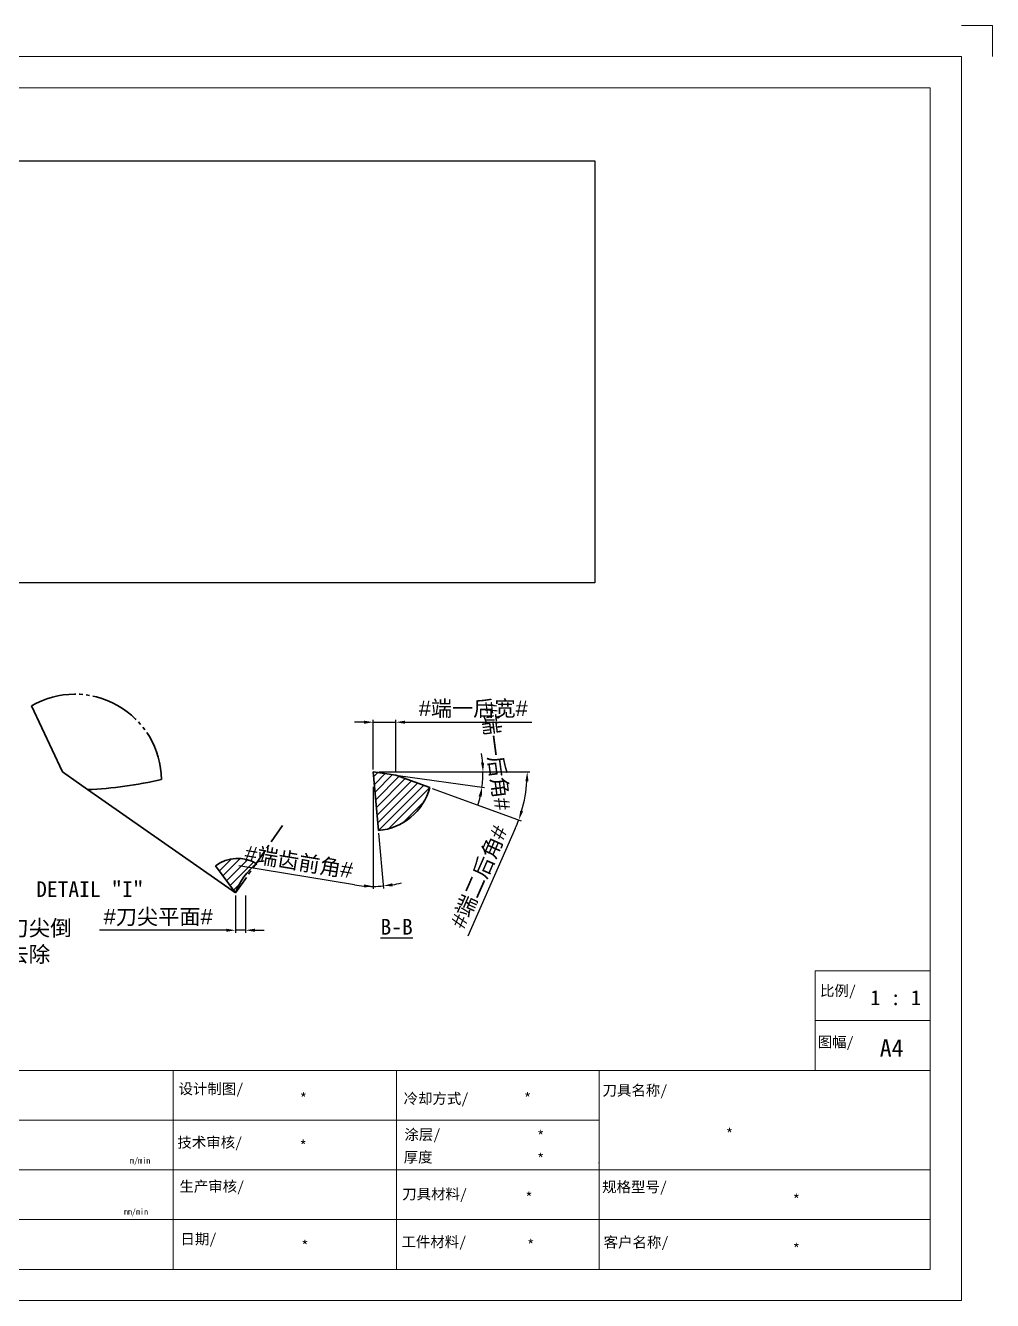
# Model space of a CAD drawing. Header units: inches. Extents: x 0 to 297, y 0 to 210.
# Drawn here: x 141.5 to 297, y 5 to 210 of the extents above; entities that cross this region are included whole.
import ezdxf
from ezdxf.enums import TextEntityAlignment as Align

# ---------------------------------------------------------------- set-up
doc = ezdxf.new("R2010")
doc.units = ezdxf.units.IN
doc.header["$MEASUREMENT"] = 0
doc.linetypes.add('CENTER', pattern=[50.8, 31.75, -6.35, 6.35, -6.35])
doc.linetypes.add('JIS_09_08', pattern=[10.75, 8, -0.55, 0.55, -0.55, 0.55, -0.55])
for name, color, linetype in [('保护层', 7, 'Continuous'), ('图框', 7, 'Continuous'), ('标注', 3, 'Continuous'), ('注释', 3, 'Continuous')]:
    doc.layers.add(name, color=color, linetype=linetype)
doc.layers.add('轮廓', color=4, linetype='Continuous', lineweight=35)
doc.styles.get("Standard").update_dxf_attribs({"font": 'arial.ttf'})
doc.styles.add('宋体1.0', font='')
doc.styles.add('样式 1', font='simsunb.ttf')
doc.styles.add('样式 2', font='', dxfattribs={"width": 0.8})
doc.styles.get('宋体1.0').set_extended_font_data('SimSun')
doc.styles.get('样式 2').set_extended_font_data('KaiTi_GB2312')
doc.dimstyles.new('ISO-25-A', dxfattribs={"dimtxt": 2.5, "dimasz": 1.5, "dimexe": 0.4, "dimexo": 0.4, "dimgap": 0.4, "dimtad": 1, "dimdec": 3, "dimtxsty": 'Standard', "dimcen": 2.5, "dimclrd": 256, "dimclre": 256, "dimclrt": 256, "dimadec": 0, "dimazin": 0, "dimtfac": 1, "dimtdec": 3, "dimtmove": 0, "dimatfit": 3, "dimfxl": 1, "dimarcsym": 0})
doc.dimstyles.new('ISO-25-L', dxfattribs={"dimtxt": 2.5, "dimasz": 1.5, "dimexe": 0.4, "dimexo": 0.4, "dimgap": 0.4, "dimtad": 1, "dimdec": 3, "dimtxsty": 'Standard', "dimcen": 2.5, "dimclrd": 256, "dimclre": 256, "dimclrt": 256, "dimadec": 0, "dimazin": 0, "dimtfac": 1, "dimtdec": 3, "dimtmove": 0, "dimatfit": 3, "dimfxl": 1, "dimarcsym": 0})

# ---------------------------------------------------------------- blocks, each defined once
blk = doc.blocks.new('TYFrame_XT')
at = {"layer": '图框', "lineweight": 9}
for p, q in [((292, 210), (297, 210)), ((292, 210), (297, 210)), ((292, 210), (297, 210)), ((292, 210), (297, 210)), ((292, 210), (297, 210)), ((292, 210), (297, 210)), ((292, 210), (297, 210)), ((292, 210), (297, 210)), ((297, 205), (297, 210)), ((297, 205), (297, 210)), ((297, 205), (297, 210)), ((297, 205), (297, 210)), ((297, 205), (297, 210)), ((297, 205), (297, 210)), ((297, 205), (297, 210)), ((297, 205), (297, 210)), ((5, 205), (292, 205)), ((292, 205), (292, 5)), ((10, 200), (287, 200)), ((282, 200), (287, 200)), ((287, 200), (287, 10)), ((287, 195), (287, 200)), ((287, 58), (287, 118)), ((287, 114), (287, 106)), ((287, 98), (287, 90)), ((287, 50), (268.48, 50)), ((165.21, 10), (165.21, 42)), ((201.15, 10), (201.15, 42)), ((128.53, 26), (287, 26)), ((128.53, 18), (287, 18)), ((287, 10), (128.53, 10)), ((292, 5), (5, 5))]:
    blk.add_line(p, q, dxfattribs=at)
at = {"layer": '图框', "color": 0, "lineweight": 9}
for p, q in [((268.48, 58), (268.48, 42)), ((268.48, 58), (287, 58)), ((128.53, 42), (287, 42)), ((233.72, 42), (233.72, 10)), ((128.53, 34), (233.72, 34)), ((233.65, 27.16), (233.72, 27.16))]:
    blk.add_line(p, q, dxfattribs=at)
at = {"layer": '图框', "color": 4, "lineweight": 9}
blk.add_line((128.53, 10), (287, 10), dxfattribs=at)
at = {"layer": '图框', "lineweight": 9, "char_height": 1.7, "attachment_point": 1}
for s, insert, width in [('{\\fNSimSun|b0|i0|c134|p49;比例/}', (269.26, 55.67), 9.4776), ('{\\fNSimSun|b0|i0|c134|p49;图幅/}', (268.89, 47.41), 9.1232), ('{\\fNSimSun|b0|i0|c134|p49;设计制图/\\P}', (166.1, 39.89), 14.1158), ('{\\fNSimSun|b0|i0|c134|p49;刀具名称/}', (234.29, 39.64), 12.7935), ('{\\fNSimSun|b0|i0|c134|p49;冷却方式/}', (202.3, 38.32), 13.9742), ('{\\fNSimSun|b0|i0|c134|p49;技术审核/\\P}', (165.92, 31.28), 13.1299), ('{\\fNSimSun|b0|i0|c134|p49;涂层/}', (202.42, 32.52), 13.9742), ('{\\fNSimSun|b0|i0|c134|p49;厚度}', (202.3, 28.89), 29.6282), ('{\\fNSimSun|b0|i0|c134|p49;生产审核/\\P}', (166.24, 24.2), 14.4426), ('{\\fNSimSun|b0|i0|c134|p49;刀具材料/}', (202.07, 22.97), 14.09), ('{\\fNSimSun|b0|i0|c134|p49;规格型号/}', (234.22, 24.11), 13.1299), ('{\\fNSimSun|b0|i0|c134|p49;工件材料/}', (201.95, 15.29), 13.1299), ('{\\fNSimSun|b0|i0|c134|p49;客户名称/}', (234.47, 15.22), 14.3763)]:
    blk.add_mtext(s, dxfattribs=dict(at, insert=insert, width=width))
at = {"layer": '图框', "lineweight": 9, "attachment_point": 1}
for s, insert, char_height, width, style in [('1 : 1', (277.34, 54.89), 2.4, 11.5045, '宋体1.0'), ('{\\W1;A4}', (278.87, 47.01), 2.8, 8.3005, '样式 2'), ('m/min', (158.3, 27.98), 0.96, 25.34, '样式 1'), ('mm/min', (157.28, 19.75), 0.96, 25.34, '样式 1')]:
    blk.add_mtext(s, dxfattribs=dict(at, insert=insert, char_height=char_height, width=width, style=style))
at = {"layer": '图框', "lineweight": 9, "insert": (166.41, 18.08), "char_height": 1.4, "attachment_point": 1}
blk.add_mtext('{\\fSimSun|b0|i0|c134|p54;\\P\\H1.214x;日期\\fNSimSun|b0|i0|c134|p49;/}', dxfattribs=at)
at = {"layer": '图框', "style": '样式 1'}
for tag, p in [('设计', (186.18, 37.5)), ('冷却', (222.23, 37.52)), ('刀具名称', (254.7, 31.77)), ('审核', (186.14, 29.88)), ('涂层', (224.34, 31.44)), ('厚度', (224.33, 27.78)), ('刀具材料', (222.45, 21.55)), ('规格型号', (265.45, 21.22)), ('日期', (186.42, 13.79)), ('被加工材料', (222.74, 13.91)), ('客户名称', (265.45, 13.31))]:
    blk.add_attdef(tag, text='', height=1.73, dxfattribs=at).set_placement(p, align=Align.MIDDLE_CENTER)
blk = doc.blocks.new('*D30')
at = {"layer": 'Defpoints', "color": 0, "transparency": 16777216}
for p in [(175.27, 70.53), (176.87, 70.53), (175.27, 64.53)]:
    blk.add_point(p, dxfattribs=at)
at = {"layer": '标注', "lineweight": -2, "transparency": 16777216}
for p, q in [((175.27, 70.13), (175.27, 64.13)), ((176.87, 70.13), (176.87, 64.13)), ((173.77, 64.53), (153.36, 64.53)), ((176.87, 64.53), (175.27, 64.53)), ((178.37, 64.53), (179.87, 64.53))]:
    blk.add_line(p, q, dxfattribs=at)
at = {"layer": '标注', "transparency": 16777216}
for points in [[(173.77, 64.78), (173.77, 64.28), (175.27, 64.53)], [(178.37, 64.78), (178.37, 64.28), (176.87, 64.53)]]:
    blk.add_solid(points, dxfattribs=at)
at = {"layer": '标注', "transparency": 16777216, "insert": (162.82, 66.57), "char_height": 2.5, "attachment_point": 5}
blk.add_mtext('#刀尖平面#', dxfattribs=at)
blk = doc.blocks.new('*D31')
at = {"layer": 'Defpoints', "color": 0, "transparency": 16777216}
for p in [(197.41, 89.98), (197.41, 89.98), (197.41, 87.98), (198.23, 80.56), (198.48, 71.62)]:
    blk.add_point(p, dxfattribs=at)
at = {"layer": '标注', "lineweight": -2, "transparency": 16777216}
for p, q in [((197.41, 87.58), (197.41, 71.19)), ((198.27, 80.16), (199.04, 71.26)), ((194.42, 71.83), (175.77, 74.9))]:
    blk.add_line(p, q, dxfattribs=at)
for start, end in [(260.6466, 270), (260.6544, 265.3272), (279.6478, 284.3206), (270, 274.975)]:
    blk.add_arc((197.41, 89.98), 18.4, start, end, dxfattribs=at)
at = {"layer": '标注', "transparency": 16777216}
for points in [[(195.93, 71.9), (195.9, 71.4), (197.41, 71.59)], [(200.53, 71.6), (200.47, 72.09), (199.01, 71.65)]]:
    blk.add_solid(points, dxfattribs=at)
at = {"layer": '标注', "transparency": 16777216, "insert": (185.43, 75.39), "char_height": 2.5, "attachment_point": 5, "rotation": 350.6466}
blk.add_mtext('#端齿前角#', dxfattribs=at)
blk = doc.blocks.new('*D32')
at = {"layer": 'Defpoints', "color": 0, "transparency": 16777216}
for p in [(197.41, 89.98), (197.41, 89.98), (197.91, 89.98), (201.03, 89.47), (214.99, 88.34)]:
    blk.add_point(p, dxfattribs=at)
at = {"layer": '标注', "lineweight": -2, "transparency": 16777216}
for p, q in [((198.31, 89.98), (215.46, 89.98)), ((201.43, 89.42), (215.29, 87.46))]:
    blk.add_line(p, q, dxfattribs=at)
for start, end in [(4.8707, 9.7413), (351.9807, 360), (342.2394, 347.1101)]:
    blk.add_arc((197.41, 89.98), 17.65, start, end, dxfattribs=at)
at = {"layer": '标注', "transparency": 16777216}
for points in [[(215.25, 91.49), (214.75, 91.47), (215.06, 89.98)], [(214.37, 86.09), (214.87, 86), (214.89, 87.52)]]:
    blk.add_solid(points, dxfattribs=at)
at = {"layer": '标注', "transparency": 16777216, "insert": (216.95, 92.55), "char_height": 2.5, "attachment_point": 5, "rotation": 277.4874}
blk.add_mtext('#端一后角#', dxfattribs=at)
blk = doc.blocks.new('*D33')
at = {"layer": 'Defpoints', "color": 0, "transparency": 16777216}
for p in [(199.63, 89.98), (199.63, 89.98), (200.41, 89.98), (206.53, 87.47), (222.02, 87.37)]:
    blk.add_point(p, dxfattribs=at)
at = {"layer": '标注', "lineweight": -2, "transparency": 16777216}
for p, q in [((200.81, 89.98), (222.58, 89.98)), ((206.91, 87.34), (221.19, 82.14)), ((220.26, 80.88), (212.63, 63.59))]:
    blk.add_line(p, q, dxfattribs=at)
for start, end in [(343.8236, 356.1866), (336.1969, 340.0102)]:
    blk.add_arc((199.63, 89.98), 22.54, start, end, dxfattribs=at)
at = {"layer": '标注', "transparency": 16777216}
for points in [[(221.88, 88.49), (222.38, 88.48), (222.18, 89.98)], [(221.52, 83.63), (221.05, 83.78), (220.82, 82.28)]]:
    blk.add_solid(points, dxfattribs=at)
at = {"layer": '标注', "transparency": 16777216, "insert": (214.56, 73.07), "char_height": 2.5, "attachment_point": 5, "rotation": 66.1969}
blk.add_mtext('#端二后角#', dxfattribs=at)
blk = doc.blocks.new('*D34')
at = {"layer": 'Defpoints', "color": 0, "transparency": 16777216}
for p in [(201.03, 97.98), (197.41, 89.98), (201.03, 89.47)]:
    blk.add_point(p, dxfattribs=at)
at = {"layer": '标注', "lineweight": -2, "transparency": 16777216}
for p, q in [((195.91, 97.98), (194.41, 97.98)), ((197.41, 90.38), (197.41, 98.38)), ((197.41, 97.98), (201.03, 97.98)), ((201.03, 89.87), (201.03, 98.38)), ((202.53, 97.98), (222.94, 97.98))]:
    blk.add_line(p, q, dxfattribs=at)
at = {"layer": '标注', "transparency": 16777216}
for points in [[(195.91, 98.23), (195.91, 97.73), (197.41, 97.98)], [(202.53, 98.23), (202.53, 97.73), (201.03, 97.98)]]:
    blk.add_solid(points, dxfattribs=at)
at = {"layer": '标注', "transparency": 16777216, "insert": (213.49, 100.04), "char_height": 2.5, "attachment_point": 5}
blk.add_mtext('#端一后宽#', dxfattribs=at)

msp = doc.modelspace()

# ---------------------------------------------------------------- hatches: boundary and pattern name
at = {"layer": '轮廓'}
h = msp.add_hatch(dxfattribs=at)
h.set_pattern_fill('ANSI31', color=256, scale=0.3)
h.set_pattern_definition([(45, (92.3326, 2.93575), (-0.673519, 0.673519), [])])
h.paths.add_polyline_path([(201.0369, 89.4734), (197.4137, 89.9826), (198.2378, 80.5626, 0.31344963), (206.5308, 87.4738)])
h = msp.add_hatch(dxfattribs=at)
h.set_pattern_fill('ANSI31', color=256, scale=0.3)
h.set_pattern_definition([(45, (140.0726, 2.3948), (-0.673519, 0.673519), [])])
h.paths.add_polyline_path([(175.682, 70.7248, -0.20376973), (178.6808, 75.217, 0.30879071), (172.0294, 74.8806), (175.271, 70.5324)])

# ---------------------------------------------------------------- linework, layer by layer
at = {"color": 1}
msp.add_lwpolyline([(20.3953, 188.2359), (233.0585, 188.2359), (233.0585, 120.4148), (20.3953, 120.4148)], close=True, dxfattribs=at)
at = {"layer": '轮廓'}
for p, q in [((142.4418, 100.6015), (147.4137, 89.9826)), ((147.4137, 89.9826), (151.4582, 87.1506)), ((151.4582, 87.1506), (175.271, 70.5324))]:
    msp.add_line(p, q, dxfattribs=at)
at = {"layer": '轮廓', "linetype": 'Continuous'}
for p, q in [((197.4137, 89.9826), (198.2378, 80.5626)), ((197.4137, 89.9826), (201.0369, 89.4734)), ((201.0369, 89.4734), (206.5308, 87.4738)), ((172.0294, 74.8806), (175.271, 70.5324))]:
    msp.add_line(p, q, dxfattribs=at)
at = {"layer": '轮廓', "linetype": 'CENTER', "ltscale": 0.1}
msp.add_line((182.8215, 81.3518), (175.271, 70.5324), dxfattribs=at)
at = {"layer": '轮廓', "linetype": 'JIS_09_08'}
msp.add_arc((149.436, 88.5666), 13.9196, 0.853701, 120.163611, dxfattribs=at)
at = {"layer": '轮廓'}
msp.add_arc((148.9669, 149.8022), 62.7011, 272.277131, 283.265006, dxfattribs=at)
at = {"layer": '轮廓', "linetype": 'Continuous'}
for centre, radius, start, end in [((197.4137, 89.9826), 9.456, 275, 344.614322), ((175.6015, 70.1773), 5.906, 58.575041, 127.21585), ((184.4748, 67.4166), 9.7169, 126.604034, 161.297238)]:
    msp.add_arc(centre, radius, start, end, dxfattribs=at)

# ---------------------------------------------------------------- block references
at = {"color": 0}
msp.add_blockref('TYFrame_XT', (0, 0), dxfattribs=at).add_auto_attribs({'客户名称': '*', '规格型号': '*', '刀具名称': '*', '冷却': '*', '厚度': '*', '涂层': '*', '被加工材料': '*', '刀具材料': '*', '日期': '*', '审核': '*', '设计': '*'})

# ---------------------------------------------------------------- texts
at = {"insert": (124.6827, 66.1708), "char_height": 2.53935, "width": 26.784822, "attachment_point": 1}
msp.add_mtext('{\\f宋体|b0|i0|c134|p2;加工软材刀尖倒角可适当去除}', dxfattribs=at)
at = {"layer": '保护层', "insert": (198.5798, 66.3605), "char_height": 2.53935, "width": 21.860635, "attachment_point": 1}
msp.add_mtext('{\\L\\f宋体|b0|i0|c134|p2;B-B}', dxfattribs=at)
at = {"layer": '注释', "insert": (143.2023, 72.405), "char_height": 2.53935, "width": 21.860635, "attachment_point": 1}
msp.add_mtext('{\\f宋体|b0|i0|c134|p2;DETAIL "I"}', dxfattribs=at)

# ---------------------------------------------------------------- dimensions: what is measured, and where the dimension line sits
at = {"layer": '标注'}
for base, p1, p2, text, picture, middle in [((201.0337, 97.9826), (197.4137, 89.9826), (201.0337, 89.4726), '#端一后宽#', '*D34', (213.4868, 100.0377)), ((175.271, 64.5324), (176.871, 70.5324), (175.271, 70.5324), '#刀尖平面#', '*D30', (162.8179, 66.5665))]:
    dim = msp.add_linear_dim(base=base, p1=p1, p2=p2, text=text, dimstyle='ISO-25-L', dxfattribs=at)
    dim.commit()
    dim.dimension.update_dxf_attribs({"geometry": picture, "text_midpoint": middle})
dim = msp.add_angular_dim_2l(base=(214.9874, 88.3381), line1=((197.4137, 89.9826), (201.0337, 89.4726)), line2=((197.4137, 89.9826), (197.9137, 89.9826)), text='#端一后角#', dimstyle='ISO-25-A', dxfattribs=at)
dim.commit()
dim.dimension.update_dxf_attribs({"geometry": '*D32', "text_midpoint": (214.9137, 92.2826), "dimtype": 162})
for base, line1, line2, text, picture, middle in [((198.4781, 71.6161), ((197.4137, 89.9826), (198.2337, 80.5626)), ((197.4137, 89.9826), (197.4137, 87.9826)), '#端齿前角#', '*D31', (185.4302, 75.3939)), ((222.0231, 87.367), ((199.6337, 89.9826), (206.5337, 87.4726)), ((199.6337, 89.9826), (200.4137, 89.9826)), '#端二后角#', '*D33', (214.5625, 73.0653))]:
    dim = msp.add_angular_dim_2l(base=base, line1=line1, line2=line2, text=text, dimstyle='ISO-25-A', dxfattribs=at)
    dim.commit()
    dim.dimension.update_dxf_attribs({"geometry": picture, "text_midpoint": middle})

doc.saveas('drawing.dxf')
